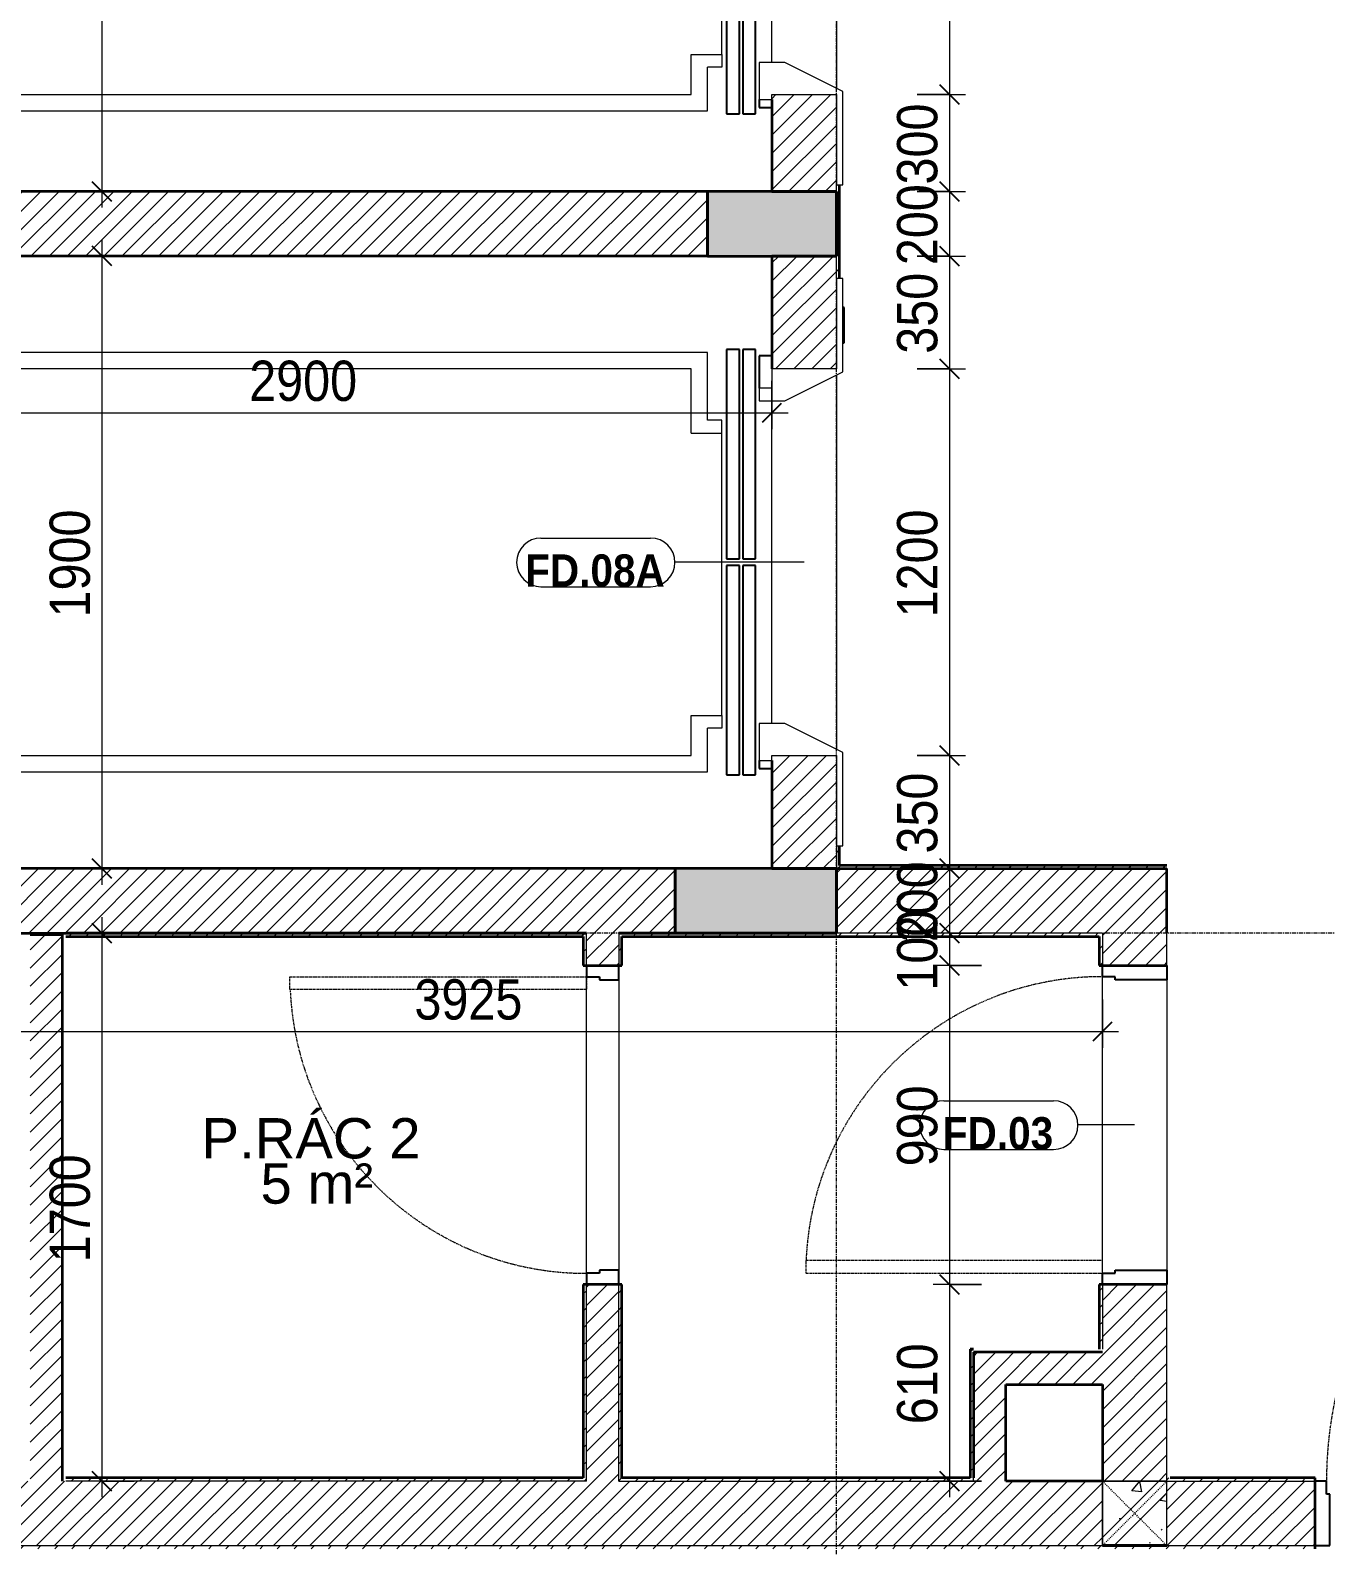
# Model space of a CAD drawing. Header units: millimetres. Extents: x 75804 to 125408, y 2002 to 35126.
# Drawn here: x 89344 to 93362, y 26537 to 31237 of the extents above; entities that cross this region are included whole.
import ezdxf

# ---------------------------------------------------------------- set-up
doc = ezdxf.new("R2010")
doc.units = ezdxf.units.MM
for name, pattern in [('Dash', [6, 3, -3]), ('Dash - Tight', [4.5, 3, -1.5]), ('Grid Line', [22.225, 12.7, -3.175, 3.175, -3.175])]:
    doc.linetypes.add(name, pattern=pattern)
for name, color, linetype, lineweight in [('0-2', 10, 'Continuous', 5), ('A-ANNO-DIMS', 211, 'Continuous', 9), ('A-ANNO-DIMS-50', 211, 'Continuous', 9), ('A-AREA-IDEN', 2, 'Continuous', 9), ('A-DETL-GENF-1', 92, 'Dash - Tight', 18), ('A-DOOR', 31, 'Continuous', 18), ('A-DOOR-1', 31, 'Continuous', 25), ('A-DOOR-FRAM', 31, 'Continuous', 25), ('A-DOOR-IDEN', 31, 'Continuous', 9), ('A-WALL', 113, 'Continuous', 18), ('A-WALL-1', 113, 'Continuous', 35), ('A-WALL-PATT-1', 111, 'Continuous', 18), ('I-WALL-2', 2, 'Continuous', 35), ('S-COLS', 52, 'Continuous', 18), ('S-COLS-1', 9, 'Continuous', 5), ('S-COLS-2', 7, 'Continuous', 35), ('S-COLS-3', 52, 'Dash', 18), ('S-COLS-4', 254, 'Continuous', 18), ('S-COLS-5', 52, 'Continuous', 35), ('S-COLS-HDLN', 52, 'Dash', 18), ('S-GRID-1', 1, 'Grid Line', 9)]:
    doc.layers.add(name, color=color, linetype=linetype, lineweight=lineweight)
doc.styles.add('Arial_1', font='arial.ttf', dxfattribs={"height": 125})
doc.styles.add('Arial_B', font='arialbd.ttf', dxfattribs={"width": 0.9, "height": 100})
doc.styles.add('UTM Avo', font='', dxfattribs={"width": 0.9, "height": 125})
doc.styles.get('UTM Avo').set_extended_font_data('UTM Avo')
doc.dimstyles.new('1_Dim_chi_tiet_2_5', dxfattribs={"dimscale": 304.8, "dimtxt": 124.912619, "dimasz": 0.19685, "dimexe": 0.164042, "dimexo": 0.0625, "dimgap": 0.016404, "dimtad": 1, "dimdec": 0, "dimrnd": 5, "dimzin": 0, "dimdsep": 46, "dimtxsty": 'UTM Avo', "dimblk1": 'OBLIQUE', "dimblk2": 'OBLIQUE', "dimsah": 1, "dimcen": 0.09, "dimdle": 0.164042, "dimazin": 0, "dimtfac": 1, "dimtdec": 4, "dimtix": 1, "dimtmove": 0, "dimatfit": 3, "dimfxl": 0.328084, "dimfxlon": 1, "dimtvp": 1, "dimtolj": 1, "dimtzin": 0, "dimarcsym": 2})
pattern_1 = [(45, (11291.85, 0), (-28.284271, 28.284271), [])]
pattern_2 = [(45, (11291.85, 0), (-26.516504, 26.516504), [])]
pattern_3 = [(50, (11291.85, 0), (364.3679, -31.8783), [38.1, -419.1]), (355, (11291.85, 0), (-70.4859, 382.1133), [30.48, -335.28]), (100.451, (11322.2, -2.66), (293.885, 350.2334), [32.38, -356.18]), (46.184, (11291.85, 101.6), (542.1585, -84.0858), [57.15, -628.65]), (96.636, (11337.03, 94.6), (474.805, 494.8554), [48.57, -534.27]), (351.184, (11291.85, 101.6), (474.8102, 494.85), [45.72, -502.92]), (21, (11342.65, 76.2), (303.2285, -204.5305), [38.1, -419.1]), (326, (11342.65, 76.2), (123.6039, 368.376), [30.48, -335.28]), (71.451, (11367.92, 59.16), (426.8341, 163.8427), [32.38, -356.18]), (37.5, (11291.85, 0), (6.17665, 169.11015), [3.353, -327.863, 3.353, -337.007, -336.55]), (37.5, (11291.85, 0), (6.17665, 169.11015), [-671.576, 3.353, -333.197]), (7.5, (11291.85, 0), (133.63888, 200.3615), [3.353, -190.703, 3.353, -320.243, -128.27]), (7.5, (11291.85, 0), (133.63888, 200.3615), [-517.652, 3.353, -124.917]), (327.5, (11178.57, 0), (271.18182, -11.45836), [3.353, -123.647, 3.353, -392.887, -525.78]), (327.5, (11178.57, 0), (271.18182, -11.45836), [-523.24, 3.353, -522.427]), (317.5, (11127.77, 0), (296.2585, 50.85285), [3.353, -161.747, 3.353, -259.791, -373.38]), (317.5, (11127.77, 0), (296.2585, 50.85285), [-428.244, 3.353, -370.027]), (45, (11291.85, 0), (-125.7236, 125.7236), []), (45, (11291.85, 190.5), (-125.7236, 125.7236), [])]

# ---------------------------------------------------------------- blocks, each defined once
blk = doc.blocks.new('NCV_TKTC_KET CAU_rvt-2-TKCS_THANG MÁY TM2 - MẶT BẰNG TẦNG 1')
at = {"layer": 'S-COLS-1'}
for points in [[(80552.6, 30536.9), (80552.6, 30736.9), (80152.6, 30736.9), (80152.6, 30536.9)], [(80552.6, 28436.9), (80552.6, 28636.9), (80052.6, 28636.9), (80052.6, 28436.9)]]:
    blk.add_hatch(color=256, dxfattribs=at).paths.add_polyline_path(points)
at = {"layer": 'S-COLS-2'}
for p, q in [((80152.6, 30736.9), (80152.6, 30536.9)), ((80552.6, 30736.9), (80152.6, 30736.9)), ((80552.6, 30536.9), (80552.6, 30736.9)), ((80152.6, 30536.9), (80552.6, 30536.9)), ((80052.6, 28636.9), (80052.6, 28436.9)), ((80552.6, 28636.9), (80052.6, 28636.9)), ((80552.6, 28436.9), (80552.6, 28636.9)), ((80052.6, 28436.9), (80552.6, 28436.9))]:
    blk.add_line(p, q, dxfattribs=at)
blk = doc.blocks.new('FD_02 - FD_03 - FD_03-KY THUAT-900x2200mm-801876-TKCS_THANG MÁY TM2 - MẶT BẰNG TẦNG 1')
at = {"layer": 'A-DETL-GENF-1'}
for p, q in [((460, -100), (420, -100)), ((420, -100), (420, -1020)), ((460, -1020), (460, -100)), ((420, -1020), (460, -1020))]:
    blk.add_line(p, q, dxfattribs=at)
blk.add_arc((460, -100), 920, 180, 267.5081, dxfattribs=at)
at = {"layer": 'A-DOOR-FRAM'}
for p, q in [((-495, 100), (-450, 100)), ((-495, -100), (-495, 100)), ((-450, 100), (-450, -60)), ((450, 100), (495, 100)), ((450, -60), (450, 100)), ((495, 100), (495, -100)), ((-450, -60), (-460, -60)), ((-460, -60), (-460, -100)), ((460, -60), (450, -60)), ((460, -100), (460, -60)), ((-460, -100), (-495, -100)), ((495, -100), (460, -100))]:
    blk.add_line(p, q, dxfattribs=at)
blk = doc.blocks.new('FD_01 - FD_01-1200x2200mm-1787917-TKCS_THANG MÁY TM2 - MẶT BẰNG TẦNG 1')
at = {"layer": 'A-DETL-GENF-1'}
for p, q in [((570, 100), (570, 1320)), ((570, 1320), (610, 1320)), ((610, 1320), (610, 100)), ((610, 100), (570, 100))]:
    blk.add_line(p, q, dxfattribs=at)
blk.add_arc((610, 100), 1220, 91.8789, 180, dxfattribs=at)
at = {"layer": 'A-DOOR-FRAM'}
for p, q in [((-610, 100), (-645, 100)), ((-645, 100), (-645, -100)), ((-610, 60), (-610, 100)), ((645, 100), (610, 100)), ((610, 100), (610, 60)), ((645, -100), (645, 100)), ((-600, 60), (-610, 60)), ((-600, -100), (-600, 60)), ((610, 60), (600, 60)), ((600, 60), (600, -100)), ((-645, -100), (-600, -100)), ((600, -100), (645, -100))]:
    blk.add_line(p, q, dxfattribs=at)
blk = doc.blocks.new('Thang may HIEN - Dài x Rộng - 2200x1200-551375-TKCS_THANG MÁY TM2 - MẶT BẰNG TẦNG 1')
at = {"layer": 'A-DOOR'}
for p, q in [((-590, 120), (-880, 120)), ((-880, 120), (-880, 100)), ((-880, 100), (-600, 100)), ((-600, 100), (-600, -100)), ((-500, -60), (-590, 120)), ((590, 120), (500, -60)), ((880, 120), (590, 120)), ((600, -100), (600, 100)), ((600, 100), (880, 100)), ((880, 100), (880, 120)), ((-500, -140), (-500, -60)), ((500, -60), (500, -140)), ((-600, -100), (-540, -100)), ((-540, -100), (-540, -140)), ((-540, -140), (-500, -140)), ((500, -140), (615, -140)), ((615, -100), (600, -100)), ((615, -140), (615, -100)), ((-660, -190.4), (-660, -150.4)), ((-660, -150.4), (-10, -150.4)), ((-10, -150.4), (-10, -190.4)), ((660, -150.4), (10, -150.4)), ((10, -150.4), (10, -190.4)), ((660, -190.4), (660, -150.4)), ((-10, -190.4), (-660, -190.4)), ((-10, -200.4), (-660, -200.4)), ((-660, -200.4), (-660, -240.4)), ((-10, -240.4), (-10, -200.4)), ((10, -190.4), (660, -190.4)), ((10, -200.4), (10, -240.4)), ((660, -200.4), (10, -200.4)), ((660, -240.4), (660, -200.4)), ((-660, -240.4), (-10, -240.4)), ((-440, -255), (-440, -300)), ((-400, -255), (-440, -255)), ((475, -255), (-400, -255)), ((-400, -350), (-400, -255)), ((10, -240.4), (660, -240.4)), ((475, -255), (515, -255)), ((475, -350), (475, -255)), ((515, -255), (515, -300)), ((-440, -300), (-650, -300)), ((-650, -300), (-650, -2550)), ((650, -300), (515, -300)), ((650, -2550), (650, -300)), ((-400, -350), (-600, -350)), ((-600, -350), (-600, -2500)), ((600, -350), (475, -350)), ((600, -2500), (600, -350)), ((-600, -2500), (600, -2500)), ((-650, -2550), (650, -2550)), ((590.8, -2605.4), (-584.2, -2605.4)), ((-584.2, -2605.4), (-584.2, -2705.4)), ((590.8, -2705.4), (590.8, -2605.4)), ((-584.2, -2705.4), (590.8, -2705.4))]:
    blk.add_line(p, q, dxfattribs=at)
at = {"layer": 'A-DOOR-1'}
for p, q in [((-680, 124), (-790, 124)), ((-790, 124), (-790, 120)), ((-680, 120), (-680, 124)), ((-600, -100), (-640, -100)), ((-640, -100), (-640, -140)), ((-640, -140), (-540, -140)), ((640, -100), (615, -100)), ((615, -140), (640, -140)), ((640, -140), (640, -100)), ((-10, -150.4), (-660, -150.4)), ((-660, -150.4), (-660, -190.4)), ((-10, -190.4), (-10, -150.4)), ((10, -150.4), (10, -190.4)), ((660, -150.4), (10, -150.4)), ((660, -190.4), (660, -150.4)), ((-660, -190.4), (-10, -190.4)), ((-10, -200.4), (-660, -200.4)), ((-660, -200.4), (-660, -240.4)), ((-10, -240.4), (-10, -200.4)), ((10, -190.4), (660, -190.4)), ((10, -200.4), (10, -240.4)), ((660, -200.4), (10, -200.4)), ((660, -240.4), (660, -200.4)), ((-660, -240.4), (-10, -240.4)), ((10, -240.4), (660, -240.4))]:
    blk.add_line(p, q, dxfattribs=at)
blk = doc.blocks.new('FD_02 - FD_03 - FD_03-KY THUAT-900x2200mm-801878-TKCS_THANG MÁY TM2 - MẶT BẰNG TẦNG 1')
at = {"layer": 'A-DETL-GENF-1'}
for p, q in [((420, 50), (420, 970)), ((420, 970), (460, 970)), ((460, 970), (460, 50)), ((460, 50), (420, 50))]:
    blk.add_line(p, q, dxfattribs=at)
blk.add_arc((460, 50), 920, 92.4919, 180, dxfattribs=at)
at = {"layer": 'A-DOOR-FRAM'}
for p, q in [((-460, 50), (-495, 50)), ((-495, 50), (-495, -50)), ((-460, 10), (-460, 50)), ((495, 50), (460, 50)), ((460, 50), (460, 10)), ((495, -50), (495, 50)), ((-450, 10), (-460, 10)), ((-450, -50), (-450, 10)), ((460, 10), (450, 10)), ((450, 10), (450, -50)), ((-495, -50), (-450, -50)), ((450, -50), (495, -50))]:
    blk.add_line(p, q, dxfattribs=at)
blk = doc.blocks.new('G1_SOF - BO TRU - 200x200-3050151-TKCS_THANG MÁY TM2 - MẶT BẰNG TẦNG 1')
at = {"layer": 'S-COLS-HDLN'}
for p, q in [((-100, 100), (100, -100)), ((100, 100), (-100, -100))]:
    blk.add_line(p, q, dxfattribs=at)
blk = doc.blocks.new('STN_Door Tag - STN_Door Tag-1788670-TKCS_THANG MÁY TM2 - MẶT BẰNG TẦNG 1')
at = {"layer": 'A-DOOR-IDEN'}
for p, q in [((-3.37, 1.495), (3.431, 1.495)), ((-3.37, -1.524), (3.431, -1.524))]:
    blk.add_line(p, q, dxfattribs=at)
for centre, start, end in [((-3.37, -0.015), 90, 270), ((3.431, -0.015), 270, 90)]:
    blk.add_arc(centre, 1.509, start, end, dxfattribs=at)
blk = doc.blocks.new('DIMBLOCK52-TKCS_THANG MÁY TM2 - MẶT BẰNG TẦNG 1')
at = {"layer": 'A-ANNO-DIMS-50', "lineweight": 25}
for p, q in [((92194.8, 32237.4), (92164.8, 32267.4)), ((92194.8, 32237.4), (92224.8, 32207.4)), ((92194.8, 31037.4), (92164.8, 31067.4)), ((92194.8, 31037.4), (92224.8, 31007.4))]:
    blk.add_line(p, q, dxfattribs=at)
at = {"layer": 'A-ANNO-DIMS-50'}
for p, q in [((92094.8, 32237.4), (92244.8, 32237.4)), ((92194.8, 32237.4), (92094.8, 32237.4)), ((92194.8, 32237.4), (92194.8, 31037.4)), ((92094.8, 31037.4), (92244.8, 31037.4)), ((92194.8, 31037.4), (92094.8, 31037.4))]:
    blk.add_line(p, q, dxfattribs=at)
at = {"layer": 'A-ANNO-DIMS-50', "color": 0, "insert": (92032.4, 31466.2), "char_height": 125, "width": 410.824, "attachment_point": 1, "rotation": 90, "line_spacing_factor": 1.110334, "style": 'UTM Avo'}
blk.add_mtext('1200', dxfattribs=at)
blk = doc.blocks.new('_Oblique')
at = {"color": 0, "linetype": 'ByBlock', "lineweight": -2}
blk.add_line((-0.5, -0.5), (0.5, 0.5), dxfattribs=at)
blk = doc.blocks.new('DIMBLOCK53-TKCS_THANG MÁY TM2 - MẶT BẰNG TẦNG 1')
at = {"layer": 'A-ANNO-DIMS-50', "lineweight": 25}
for p, q in [((92194.8, 31037.4), (92164.8, 31067.4)), ((92194.8, 31037.4), (92224.8, 31007.4)), ((92194.8, 30736.9), (92164.8, 30766.9)), ((92194.8, 30736.9), (92224.8, 30706.9))]:
    blk.add_line(p, q, dxfattribs=at)
at = {"layer": 'A-ANNO-DIMS-50'}
for p, q in [((92094.8, 31037.4), (92244.8, 31037.4)), ((92194.8, 31037.4), (92094.8, 31037.4)), ((92194.8, 31037.4), (92194.8, 30736.9)), ((92094.8, 30736.9), (92244.8, 30736.9)), ((92194.8, 30736.9), (92094.8, 30736.9))]:
    blk.add_line(p, q, dxfattribs=at)
at = {"layer": 'A-ANNO-DIMS-50', "color": 0, "insert": (92032.4, 30758.8), "char_height": 125, "width": 308.118, "attachment_point": 1, "rotation": 90, "line_spacing_factor": 1.110334, "style": 'UTM Avo'}
blk.add_mtext('300', dxfattribs=at)
blk = doc.blocks.new('DIMBLOCK54-TKCS_THANG MÁY TM2 - MẶT BẰNG TẦNG 1')
at = {"layer": 'A-ANNO-DIMS-50'}
for p, q in [((92094.8, 30736.9), (92244.8, 30736.9)), ((92194.8, 30736.9), (92094.8, 30736.9)), ((92194.8, 30736.9), (92194.8, 30536.9)), ((92094.8, 30536.9), (92244.8, 30536.9)), ((92194.8, 30536.9), (92094.8, 30536.9))]:
    blk.add_line(p, q, dxfattribs=at)
at = {"layer": 'A-ANNO-DIMS-50', "lineweight": 25}
for p, q in [((92194.8, 30736.9), (92164.8, 30766.9)), ((92194.8, 30736.9), (92224.8, 30706.9)), ((92194.8, 30536.9), (92164.8, 30566.9)), ((92194.8, 30536.9), (92224.8, 30506.9))]:
    blk.add_line(p, q, dxfattribs=at)
at = {"layer": 'A-ANNO-DIMS-50', "color": 0, "insert": (92032.4, 30508.6), "char_height": 125, "width": 308.118, "attachment_point": 1, "rotation": 90, "line_spacing_factor": 1.110334, "style": 'UTM Avo'}
blk.add_mtext('200', dxfattribs=at)
blk = doc.blocks.new('DIMBLOCK55-TKCS_THANG MÁY TM2 - MẶT BẰNG TẦNG 1')
at = {"layer": 'A-ANNO-DIMS-50', "lineweight": 25}
for p, q in [((92194.8, 30536.9), (92164.8, 30566.9)), ((92194.8, 30536.9), (92224.8, 30506.9)), ((92194.8, 30187.4), (92164.8, 30217.4)), ((92194.8, 30187.4), (92224.8, 30157.4))]:
    blk.add_line(p, q, dxfattribs=at)
at = {"layer": 'A-ANNO-DIMS-50'}
for p, q in [((92094.8, 30536.9), (92244.8, 30536.9)), ((92194.8, 30536.9), (92094.8, 30536.9)), ((92194.8, 30536.9), (92194.8, 30187.4)), ((92094.8, 30187.4), (92244.8, 30187.4)), ((92194.8, 30187.4), (92094.8, 30187.4))]:
    blk.add_line(p, q, dxfattribs=at)
at = {"layer": 'A-ANNO-DIMS-50', "color": 0, "insert": (92032.4, 30233.8), "char_height": 125, "width": 308.118, "attachment_point": 1, "rotation": 90, "line_spacing_factor": 1.110334, "style": 'UTM Avo'}
blk.add_mtext('350', dxfattribs=at)
blk = doc.blocks.new('DIMBLOCK56-TKCS_THANG MÁY TM2 - MẶT BẰNG TẦNG 1')
at = {"layer": 'A-ANNO-DIMS-50'}
for p, q in [((92094.8, 30187.4), (92244.8, 30187.4)), ((92194.8, 30187.4), (92094.8, 30187.4)), ((92194.8, 30187.4), (92194.8, 28987.4)), ((92094.8, 28987.4), (92244.8, 28987.4)), ((92194.8, 28987.4), (92094.8, 28987.4))]:
    blk.add_line(p, q, dxfattribs=at)
at = {"layer": 'A-ANNO-DIMS-50', "lineweight": 25}
for p, q in [((92194.8, 30187.4), (92164.8, 30217.4)), ((92194.8, 30187.4), (92224.8, 30157.4)), ((92194.8, 28987.4), (92164.8, 29017.4)), ((92194.8, 28987.4), (92224.8, 28957.4))]:
    blk.add_line(p, q, dxfattribs=at)
at = {"layer": 'A-ANNO-DIMS-50', "color": 0, "insert": (92032.4, 29416.2), "char_height": 125, "width": 410.824, "attachment_point": 1, "rotation": 90, "line_spacing_factor": 1.110334, "style": 'UTM Avo'}
blk.add_mtext('1200', dxfattribs=at)
blk = doc.blocks.new('DIMBLOCK57-TKCS_THANG MÁY TM2 - MẶT BẰNG TẦNG 1')
at = {"layer": 'A-ANNO-DIMS-50', "lineweight": 25}
for p, q in [((92194.8, 28987.4), (92164.8, 29017.4)), ((92194.8, 28987.4), (92224.8, 28957.4)), ((92194.8, 28636.9), (92164.8, 28666.9)), ((92194.8, 28636.9), (92224.8, 28606.9))]:
    blk.add_line(p, q, dxfattribs=at)
at = {"layer": 'A-ANNO-DIMS-50'}
for p, q in [((92094.8, 28987.4), (92244.8, 28987.4)), ((92194.8, 28987.4), (92094.8, 28987.4)), ((92194.8, 28987.4), (92194.8, 28636.9)), ((92094.8, 28636.9), (92244.8, 28636.9)), ((92194.8, 28636.9), (92094.8, 28636.9))]:
    blk.add_line(p, q, dxfattribs=at)
at = {"layer": 'A-ANNO-DIMS-50', "color": 0, "insert": (92032.4, 28683.8), "char_height": 125, "width": 308.118, "attachment_point": 1, "rotation": 90, "line_spacing_factor": 1.110334, "style": 'UTM Avo'}
blk.add_mtext('350', dxfattribs=at)
blk = doc.blocks.new('DIMBLOCK58-TKCS_THANG MÁY TM2 - MẶT BẰNG TẦNG 1')
at = {"layer": 'A-ANNO-DIMS-50'}
for p, q in [((92094.8, 28636.9), (92244.8, 28636.9)), ((92194.8, 28636.9), (92094.8, 28636.9)), ((92194.8, 28636.9), (92194.8, 28436.9)), ((92294.8, 28436.9), (92144.8, 28436.9)), ((92194.8, 28436.9), (92294.8, 28436.9))]:
    blk.add_line(p, q, dxfattribs=at)
at = {"layer": 'A-ANNO-DIMS-50', "lineweight": 25}
for p, q in [((92194.8, 28636.9), (92164.8, 28666.9)), ((92194.8, 28636.9), (92224.8, 28606.9)), ((92194.8, 28436.9), (92164.8, 28466.9)), ((92194.8, 28436.9), (92224.8, 28406.9))]:
    blk.add_line(p, q, dxfattribs=at)
at = {"layer": 'A-ANNO-DIMS-50', "color": 0, "insert": (92032.4, 28408.6), "char_height": 125, "width": 308.118, "attachment_point": 1, "rotation": 90, "line_spacing_factor": 1.110334, "style": 'UTM Avo'}
blk.add_mtext('200', dxfattribs=at)
blk = doc.blocks.new('DIMBLOCK59-TKCS_THANG MÁY TM2 - MẶT BẰNG TẦNG 1')
at = {"layer": 'A-ANNO-DIMS-50'}
for p, q in [((92294.8, 28436.9), (92144.8, 28436.9)), ((92194.8, 28436.9), (92194.8, 28336.9)), ((92194.8, 28436.9), (92294.8, 28436.9)), ((92294.8, 28336.9), (92144.8, 28336.9)), ((92194.8, 28336.9), (92294.8, 28336.9))]:
    blk.add_line(p, q, dxfattribs=at)
at = {"layer": 'A-ANNO-DIMS-50', "lineweight": 25}
for p, q in [((92194.8, 28436.9), (92164.8, 28466.9)), ((92194.8, 28436.9), (92224.8, 28406.9)), ((92194.8, 28336.9), (92164.8, 28366.9)), ((92194.8, 28336.9), (92224.8, 28306.9))]:
    blk.add_line(p, q, dxfattribs=at)
at = {"layer": 'A-ANNO-DIMS-50', "color": 0, "insert": (92032.4, 28258.6), "char_height": 125, "width": 308.118, "attachment_point": 1, "rotation": 90, "line_spacing_factor": 1.110334, "style": 'UTM Avo'}
blk.add_mtext('100', dxfattribs=at)
blk = doc.blocks.new('DIMBLOCK60-TKCS_THANG MÁY TM2 - MẶT BẰNG TẦNG 1')
at = {"layer": 'A-ANNO-DIMS-50', "lineweight": 25}
for p, q in [((92194.8, 28336.9), (92164.8, 28366.9)), ((92194.8, 28336.9), (92224.8, 28306.9)), ((92194.8, 27346.9), (92164.8, 27376.9)), ((92194.8, 27346.9), (92224.8, 27316.9))]:
    blk.add_line(p, q, dxfattribs=at)
at = {"layer": 'A-ANNO-DIMS-50'}
for p, q in [((92294.8, 28336.9), (92144.8, 28336.9)), ((92194.8, 28336.9), (92194.8, 27346.9)), ((92194.8, 28336.9), (92294.8, 28336.9)), ((92294.8, 27346.9), (92144.8, 27346.9)), ((92194.8, 27346.9), (92294.8, 27346.9))]:
    blk.add_line(p, q, dxfattribs=at)
at = {"layer": 'A-ANNO-DIMS-50', "color": 0, "insert": (92032.4, 27713.6), "char_height": 125, "width": 308.118, "attachment_point": 1, "rotation": 90, "line_spacing_factor": 1.110334, "style": 'UTM Avo'}
blk.add_mtext('990', dxfattribs=at)
blk = doc.blocks.new('DIMBLOCK61-TKCS_THANG MÁY TM2 - MẶT BẰNG TẦNG 1')
at = {"layer": 'A-ANNO-DIMS-50', "lineweight": 25}
for p, q in [((92194.8, 27346.9), (92164.8, 27376.9)), ((92194.8, 27346.9), (92224.8, 27316.9)), ((92194.8, 26737.4), (92164.8, 26767.4)), ((92194.8, 26737.4), (92224.8, 26707.4))]:
    blk.add_line(p, q, dxfattribs=at)
at = {"layer": 'A-ANNO-DIMS-50'}
for p, q in [((92294.8, 27346.9), (92144.8, 27346.9)), ((92194.8, 27346.9), (92194.8, 26687.4)), ((92194.8, 27346.9), (92294.8, 27346.9)), ((92294.8, 26737.4), (92144.8, 26737.4)), ((92194.8, 26737.4), (92294.8, 26737.4))]:
    blk.add_line(p, q, dxfattribs=at)
at = {"layer": 'A-ANNO-DIMS-50', "color": 0, "insert": (92032.4, 26913.8), "char_height": 125, "width": 308.118, "attachment_point": 1, "rotation": 90, "line_spacing_factor": 1.110334, "style": 'UTM Avo'}
blk.add_mtext('610', dxfattribs=at)
blk = doc.blocks.new('DIMBLOCK74-TKCS_THANG MÁY TM2 - MẶT BẰNG TẦNG 1')
at = {"layer": 'A-ANNO-DIMS-50'}
for p, q in [((89566.6, 28486.9), (89566.6, 26687.4)), ((89666.6, 28436.9), (89516.6, 28436.9)), ((89566.6, 28436.9), (89666.6, 28436.9)), ((89666.6, 26737.4), (89516.6, 26737.4)), ((89566.6, 26737.4), (89666.6, 26737.4))]:
    blk.add_line(p, q, dxfattribs=at)
at = {"layer": 'A-ANNO-DIMS-50', "lineweight": 25}
for p, q in [((89566.6, 28436.9), (89536.6, 28466.9)), ((89566.6, 28436.9), (89596.6, 28406.9)), ((89566.6, 26737.4), (89536.6, 26767.4)), ((89566.6, 26737.4), (89596.6, 26707.4))]:
    blk.add_line(p, q, dxfattribs=at)
at = {"layer": 'A-ANNO-DIMS-50', "color": 0, "insert": (89404.2, 27416), "char_height": 125, "width": 410.824, "attachment_point": 1, "rotation": 90, "line_spacing_factor": 1.110334, "style": 'UTM Avo'}
blk.add_mtext('1700', dxfattribs=at)
blk = doc.blocks.new('DIMBLOCK75-TKCS_THANG MÁY TM2 - MẶT BẰNG TẦNG 1')
at = {"layer": 'A-ANNO-DIMS-50', "lineweight": 25}
for p, q in [((89566.6, 30537.4), (89536.6, 30567.4)), ((89566.6, 30537.4), (89596.6, 30507.4)), ((89566.6, 28636.9), (89536.6, 28666.9)), ((89566.6, 28636.9), (89596.6, 28606.9))]:
    blk.add_line(p, q, dxfattribs=at)
at = {"layer": 'A-ANNO-DIMS-50'}
for p, q in [((89566.6, 30587.4), (89566.6, 28586.9)), ((89666.6, 30537.4), (89516.6, 30537.4)), ((89566.6, 30537.4), (89666.6, 30537.4)), ((89666.6, 28636.9), (89516.6, 28636.9)), ((89566.6, 28636.9), (89666.6, 28636.9))]:
    blk.add_line(p, q, dxfattribs=at)
at = {"layer": 'A-ANNO-DIMS-50', "color": 0, "insert": (89404.2, 29416), "char_height": 125, "width": 410.824, "attachment_point": 1, "rotation": 90, "line_spacing_factor": 1.110334, "style": 'UTM Avo'}
blk.add_mtext('1900', dxfattribs=at)
blk = doc.blocks.new('DIMBLOCK76-TKCS_THANG MÁY TM2 - MẶT BẰNG TẦNG 1')
at = {"layer": 'A-ANNO-DIMS-50'}
for p, q in [((89566.6, 32587.4), (89566.6, 30687.4)), ((89666.6, 32537.4), (89516.6, 32537.4)), ((89566.6, 32537.4), (89666.6, 32537.4)), ((89666.6, 30737.4), (89516.6, 30737.4)), ((89566.6, 30737.4), (89666.6, 30737.4))]:
    blk.add_line(p, q, dxfattribs=at)
at = {"layer": 'A-ANNO-DIMS-50', "lineweight": 25}
for p, q in [((89566.6, 32537.4), (89536.6, 32567.4)), ((89566.6, 32537.4), (89596.6, 32507.4)), ((89566.6, 30737.4), (89536.6, 30767.4)), ((89566.6, 30737.4), (89596.6, 30707.4))]:
    blk.add_line(p, q, dxfattribs=at)
at = {"layer": 'A-ANNO-DIMS-50', "color": 0, "insert": (89404.2, 31466.2), "char_height": 125, "width": 410.824, "attachment_point": 1, "rotation": 90, "line_spacing_factor": 1.110334, "style": 'UTM Avo'}
blk.add_mtext('1800', dxfattribs=at)
blk = doc.blocks.new('DIMBLOCK78-TKCS_THANG MÁY TM2 - MẶT BẰNG TẦNG 1')
at = {"layer": 'A-ANNO-DIMS-50'}
for p, q in [((88744.4, 28231.5), (88744.4, 28081.5)), ((88744.4, 28131.5), (88744.4, 28231.5)), ((92669.4, 28231.5), (92669.4, 28081.5)), ((92669.4, 28131.5), (92669.4, 28231.5)), ((88694.4, 28131.5), (92719.4, 28131.5))]:
    blk.add_line(p, q, dxfattribs=at)
at = {"layer": 'A-ANNO-DIMS-50', "lineweight": 25}
for p, q in [((88744.4, 28131.5), (88774.4, 28161.5)), ((92669.4, 28131.5), (92699.4, 28161.5)), ((88744.4, 28131.5), (88714.4, 28101.5)), ((92669.4, 28131.5), (92639.4, 28101.5))]:
    blk.add_line(p, q, dxfattribs=at)
at = {"layer": 'A-ANNO-DIMS-50', "color": 0, "insert": (90535.7, 28293.9), "char_height": 125, "width": 410.824, "attachment_point": 1, "line_spacing_factor": 1.110334, "style": 'UTM Avo'}
blk.add_mtext('3925', dxfattribs=at)
blk = doc.blocks.new('DIMBLOCK79-TKCS_THANG MÁY TM2 - MẶT BẰNG TẦNG 1')
at = {"layer": 'A-ANNO-DIMS-50'}
for p, q in [((88744.4, 30150.2), (88744.4, 30000.2)), ((88744.4, 30050.2), (88744.4, 30150.2)), ((91644.4, 30150.2), (91644.4, 30000.2)), ((91644.4, 30050.2), (91644.4, 30150.2)), ((88694.4, 30050.2), (91694.4, 30050.2))]:
    blk.add_line(p, q, dxfattribs=at)
at = {"layer": 'A-ANNO-DIMS-50', "lineweight": 25}
for p, q in [((88744.4, 30050.2), (88774.4, 30080.2)), ((91644.4, 30050.2), (91674.4, 30080.2)), ((88744.4, 30050.2), (88714.4, 30020.2)), ((91644.4, 30050.2), (91614.4, 30020.2))]:
    blk.add_line(p, q, dxfattribs=at)
at = {"layer": 'A-ANNO-DIMS-50', "color": 0, "insert": (90023.2, 30212.5), "char_height": 125, "width": 410.824, "attachment_point": 1, "line_spacing_factor": 1.110334, "style": 'UTM Avo'}
blk.add_mtext('2900', dxfattribs=at)

msp = doc.modelspace()

# ---------------------------------------------------------------- hatches: boundary and pattern name
at = {"layer": 'A-WALL-PATT-1'}
h = msp.add_hatch(dxfattribs=at)
h.set_pattern_fill('FP_3', color=256, style=0, pattern_type=2)
h.set_pattern_definition(pattern_2)
h.paths.add_polyline_path([(91854.4, 28646.9), (91854.4, 28707.4), (91844.4, 28707.4), (91844.4, 28646.9)])
h.paths.add_polyline_path([(91844.4, 30467.4), (91854.4, 30467.4), (91854.4, 30757.4), (91844.4, 30757.4), (91844.4, 30536.9)])
h.paths.add_polyline_path([(91845.1, 32517.4), (91854.4, 32517.4), (91854.4, 33546.9), (91844.4, 33546.9), (91844.4, 32517.4)])
h = msp.add_hatch(dxfattribs=at)
h.set_pattern_fill('FP_1', color=256, style=0, pattern_type=2)
h.set_pattern_definition(pattern_1)
h.paths.add_polyline_path([(91844.4, 30736.9), (91844.4, 31037.4), (91644.4, 31037.4), (91644.4, 30736.9)])
h.paths.add_polyline_path([(91644.4, 32237.4), (91844.4, 32237.4), (91844.4, 32536.9), (91644.4, 32536.9)])
h = msp.add_hatch(dxfattribs=at)
h.set_pattern_fill('FP_1', color=256, style=0, pattern_type=2)
h.set_pattern_definition(pattern_1)
h.paths.add_polyline_path([(91444.4, 30537.4), (91444.4, 30737.4), (88744.4, 30737.4), (88744.4, 30537.4), (90180.3, 30537.4)])
h = msp.add_hatch(dxfattribs=at)
h.set_pattern_fill('FP_1', color=256, style=0, pattern_type=2)
h.set_pattern_definition(pattern_1)
h.paths.add_polyline_path([(91844.4, 28636.9), (91844.4, 28987.4), (91644.4, 28987.4), (91644.4, 28636.9)])
h.paths.add_polyline_path([(91644.4, 30187.4), (91844.4, 30187.4), (91844.4, 30536.9), (91644.4, 30536.9)])
h = msp.add_hatch(dxfattribs=at)
h.set_pattern_fill('FP_1', color=256, style=0, pattern_type=2)
h.set_pattern_definition(pattern_1)
h.paths.add_polyline_path([(91069.4, 28436.9), (91344.4, 28436.9), (91344.4, 28636.9), (88744.4, 28636.9), (88744.4, 28436.9), (90180.3, 28436.9)])
h = msp.add_hatch(dxfattribs=at)
h.set_pattern_fill('FP_3', color=256, style=0, pattern_type=2)
h.set_pattern_definition(pattern_2)
h.paths.add_polyline_path([(92869.4, 28636.9), (92869.4, 28646.9), (91844.4, 28646.9), (91844.4, 28636.9), (92134.7, 28636.9)])
h = msp.add_hatch(dxfattribs=at)
h.set_pattern_fill('FP_1', color=256, style=0, pattern_type=2)
h.set_pattern_definition(pattern_1)
h.paths.add_polyline_path([(92869.4, 28436.9), (92869.4, 28636.9), (91844.4, 28636.9), (91844.4, 28436.9), (92669.4, 28436.9)])
h = msp.add_hatch(dxfattribs=at)
h.set_pattern_fill('FP_3', color=256, style=0, pattern_type=2)
h.set_pattern_definition(pattern_2)
h.paths.add_polyline_path([(91059.4, 28426.9), (91059.4, 28436.9), (89454.3, 28436.9), (89454.3, 28426.9), (90180.3, 28426.9)])
h = msp.add_hatch(dxfattribs=at)
h.set_pattern_fill('FP_3', color=256, style=0, pattern_type=2)
h.set_pattern_definition(pattern_2)
h.paths.add_polyline_path([(91059.4, 26747.4), (91069.4, 26747.4), (91069.4, 27346.9), (91059.4, 27346.9)])
h.paths.add_polyline_path([(91059.4, 28336.9), (91069.4, 28336.9), (91069.4, 28436.9), (91059.4, 28436.9), (91059.4, 28426.9)])
h = msp.add_hatch(dxfattribs=at)
h.set_pattern_fill('FP_1', color=256, style=0, pattern_type=2)
h.set_pattern_definition(pattern_1)
h.paths.add_polyline_path([(91157.5, 26737.4), (91169.4, 26737.4), (91169.4, 27346.9), (91069.4, 27346.9), (91069.4, 26737.4)])
h.paths.add_polyline_path([(91169.4, 28336.9), (91169.4, 28436.9), (91069.4, 28436.9), (91069.4, 28336.9)])
h = msp.add_hatch(dxfattribs=at)
h.set_pattern_fill('FP_3', color=256, style=0, pattern_type=2)
h.set_pattern_definition(pattern_2)
h.paths.add_polyline_path([(91179.4, 26737.4), (91179.4, 27346.9), (91169.4, 27346.9), (91169.4, 26737.4)])
h.paths.add_polyline_path([(91169.4, 28336.9), (91179.4, 28336.9), (91179.4, 28436.9), (91169.4, 28436.9)])
h = msp.add_hatch(dxfattribs=at)
h.set_pattern_fill('FP_3', color=256, style=0, pattern_type=2)
h.set_pattern_definition(pattern_2)
h.paths.add_polyline_path([(92659.4, 28426.9), (92659.4, 28436.9), (91179.4, 28436.9), (91179.4, 28426.9), (92134.7, 28426.9)])
h = msp.add_hatch(dxfattribs=at)
h.set_pattern_fill('FP_3', color=256, style=0, pattern_type=2)
h.set_pattern_definition(pattern_2)
h.paths.add_polyline_path([(92669.4, 27146.9), (92669.4, 27346.9), (92659.4, 27346.9), (92659.4, 27146.9)])
h.paths.add_polyline_path([(92659.4, 28336.9), (92669.4, 28336.9), (92669.4, 28436.9), (92659.4, 28436.9), (92659.4, 28426.9)])
h = msp.add_hatch(dxfattribs=at)
h.set_pattern_fill('FP_1', color=256, style=0, pattern_type=2)
h.set_pattern_definition(pattern_1)
h.paths.add_polyline_path([(92669.4, 26737.4), (92869.4, 26737.4), (92869.4, 27346.9), (92669.4, 27346.9), (92669.4, 26968.2)])
h.paths.add_polyline_path([(92869.4, 28336.9), (92869.4, 28436.9), (92669.4, 28436.9), (92669.4, 28336.9)])
h = msp.add_hatch(dxfattribs=at)
h.set_pattern_fill('FP_1', color=256, style=0, pattern_type=2)
h.set_pattern_definition(pattern_1)
h.paths.add_polyline_path([(89444.3, 26737.4), (89444.3, 28431.9), (89344.3, 28431.9), (89344.3, 26737.4)])
h = msp.add_hatch(dxfattribs=at)
h.set_pattern_fill('FP_3', color=256, style=0, pattern_type=2)
h.set_pattern_definition(pattern_2)
h.paths.add_polyline_path([(92259.4, 26747.4), (92269.4, 26747.4), (92269.4, 27146.9), (92259.4, 27146.9), (92259.4, 26968.2)])
h = msp.add_hatch(dxfattribs=at)
h.set_pattern_fill('FP_1', color=256, style=0, pattern_type=2)
h.set_pattern_definition(pattern_1)
h.paths.add_polyline_path([(92269.4, 26737.4), (92369.4, 26737.4), (92369.4, 27136.9), (92269.4, 27136.9), (92269.4, 26747.4)])
h = msp.add_hatch(dxfattribs=at)
h.set_pattern_fill('FP_1', color=256, style=0, pattern_type=2)
h.set_pattern_definition(pattern_1)
h.paths.add_polyline_path([(92669.4, 27036.9), (92669.4, 27136.9), (92369.4, 27136.9), (92369.4, 27036.9)])
h = msp.add_hatch(dxfattribs=at)
h.set_pattern_fill('FP_3', color=256, style=0, pattern_type=2)
h.set_pattern_definition(pattern_2)
h.paths.add_polyline_path([(91069.4, 26737.4), (91069.4, 26747.4), (89454.3, 26747.4), (89454.3, 26737.4), (90180.3, 26737.4)])
h = msp.add_hatch(dxfattribs=at)
h.set_pattern_fill('FP_3', color=256, style=0, pattern_type=2)
h.set_pattern_definition(pattern_2)
h.paths.add_polyline_path([(92134.7, 26737.4), (92269.4, 26737.4), (92269.4, 26747.4), (91179.4, 26747.4), (91179.4, 26737.4)])
h = msp.add_hatch(dxfattribs=at)
h.set_pattern_fill('FP_3', color=256, style=0, pattern_type=2)
h.set_pattern_definition(pattern_2)
h.paths.add_polyline_path([(94659.4, 26737.4), (94659.4, 26747.4), (94619.4, 26747.4), (94619.4, 26737.4)])
h.paths.add_polyline_path([(92869.4, 26737.4), (93329.4, 26737.4), (93329.4, 26747.4), (92869.4, 26747.4)])
h = msp.add_hatch(dxfattribs=at)
h.set_pattern_fill('FP_1', color=256, style=0, pattern_type=2)
h.set_pattern_definition(pattern_1)
h.paths.add_polyline_path([(94619.4, 26537.4), (94669.4, 26537.4), (94669.4, 26737.4), (94619.4, 26737.4)])
h.paths.add_polyline_path([(93329.4, 26537.4), (93329.4, 26737.4), (92869.4, 26737.4), (92869.4, 26537.4), (93111.8, 26537.4)])
h.paths.add_polyline_path([(92669.4, 26537.4), (92669.4, 26737.4), (88744.4, 26737.4), (88744.4, 26537.4), (92134.7, 26537.4)])
h = msp.add_hatch(dxfattribs=at)
h.set_pattern_fill('FP_3', color=256, style=0, pattern_type=2)
h.set_pattern_definition(pattern_2)
h.paths.add_polyline_path([(94659.4, 26527.4), (94659.4, 26537.4), (94619.4, 26537.4), (94619.4, 26527.4)])
h.paths.add_polyline_path([(93329.4, 26527.4), (93329.4, 26537.4), (88754.4, 26537.4), (88754.4, 26527.4), (90702.5, 26527.4), (90698, 26536.9), (90764.4, 26536.9), (90764.4, 26527.4), (93111.8, 26527.4)])
at = {"layer": 'S-COLS-4'}
h = msp.add_hatch(dxfattribs=at)
h.set_pattern_fill('FP_2', color=256, style=0, pattern_type=2)
h.set_pattern_definition(pattern_3)
h.paths.add_polyline_path([(92869.4, 26537.4), (92869.4, 26737.4), (92669.4, 26737.4), (92669.4, 26537.4)])
h = msp.add_hatch(dxfattribs=at)
h.set_pattern_fill('FP_2', color=256, style=0, pattern_type=2)
h.set_pattern_definition(pattern_3)
h.paths.add_polyline_path([(92869.4, 26537.4), (92869.4, 26737.4), (92669.4, 26737.4), (92669.4, 26537.4)])

# ---------------------------------------------------------------- linework, layer by layer
at = {"layer": 'A-DOOR-IDEN'}
for p, q in [((91744.4, 29587.4), (91343.6, 29587.4)), ((92769.4, 27841.9), (92593.5, 27841.9))]:
    msp.add_line(p, q, dxfattribs=at)
at = {"layer": 'A-WALL'}
for p, q in [((91844.4, 32217.4), (91844.4, 31057.4)), ((91644.4, 31137.4), (91644.4, 32137.4)), ((91844.4, 30736.9), (91844.4, 30757.4)), ((91844.4, 30467.4), (91844.4, 30536.9)), ((91844.4, 30167.4), (91844.4, 29007.4)), ((91644.4, 29087.4), (91644.4, 30087.4)), ((91844.4, 28707.4), (91844.4, 28636.9)), ((91069.4, 28336.9), (91069.4, 28436.9)), ((91169.4, 28436.9), (91169.4, 28336.9)), ((92669.4, 28436.9), (91844.4, 28436.9)), ((92669.4, 28436.9), (92669.4, 28336.9)), ((92869.4, 28336.9), (92869.4, 28436.9)), ((91069.4, 27381.9), (91069.4, 28301.9)), ((92669.4, 27381.9), (92669.4, 28301.9)), ((91169.4, 28291.9), (91169.4, 27391.9)), ((92869.4, 28291.9), (92869.4, 27391.9)), ((91069.4, 26737.4), (91069.4, 27346.9)), ((91169.4, 26737.4), (91169.4, 27346.9)), ((92669.4, 27346.9), (92669.4, 27146.9)), ((92869.4, 26537.4), (92869.4, 27346.9)), ((92269.4, 26737.4), (92269.4, 26747.4)), ((91069.4, 26737.4), (89454.3, 26737.4)), ((91169.4, 26737.4), (92269.4, 26737.4)), ((92669.4, 26537.4), (92669.4, 26737.4)), ((92669.4, 26737.4), (93329.4, 26737.4)), ((88754.4, 26537.4), (92669.4, 26537.4)), ((92869.4, 26537.4), (93329.4, 26537.4))]:
    msp.add_line(p, q, dxfattribs=at)
at = {"layer": 'A-WALL-1'}
for p, q in [((91644.4, 31022.4), (91644.4, 30736.9)), ((91444.4, 30737.4), (88744.4, 30737.4)), ((91444.4, 30537.4), (91444.4, 30737.4)), ((91644.4, 30736.9), (91844.4, 30736.9)), ((88744.4, 30537.4), (91444.4, 30537.4)), ((91644.4, 30536.9), (91644.4, 30187.4)), ((91844.4, 30536.9), (91644.4, 30536.9)), ((91644.4, 28972.4), (91644.4, 28636.9)), ((91344.4, 28636.9), (88744.4, 28636.9)), ((91344.4, 28436.9), (91344.4, 28636.9)), ((91644.4, 28636.9), (91844.4, 28636.9)), ((91844.4, 28636.9), (91844.4, 28436.9)), ((92869.4, 28436.9), (92869.4, 28636.9)), ((88744.4, 28436.9), (91069.4, 28436.9)), ((91169.4, 28436.9), (91344.4, 28436.9)), ((89444.3, 28431.9), (89344.3, 28431.9)), ((89444.3, 26737.4), (89444.3, 28431.9)), ((91069.4, 28336.9), (91169.4, 28336.9)), ((92669.4, 28336.9), (92869.4, 28336.9)), ((91169.4, 27346.9), (91069.4, 27346.9)), ((92869.4, 27346.9), (92669.4, 27346.9)), ((92269.4, 27136.9), (92269.4, 26747.4)), ((92669.4, 27136.9), (92269.4, 27136.9)), ((92369.4, 26737.4), (92369.4, 27036.9)), ((92369.4, 27036.9), (92669.4, 27036.9)), ((92669.4, 27036.9), (92669.4, 26737.4)), ((92669.4, 26737.4), (92369.4, 26737.4)), ((93329.4, 26537.4), (93329.4, 26737.4))]:
    msp.add_line(p, q, dxfattribs=at)
at = {"layer": 'I-WALL-2'}
for p, q in [((91844.4, 30736.9), (91844.4, 30536.9)), ((91854.4, 30467.4), (91854.4, 30757.4)), ((91854.4, 28646.9), (91854.4, 28707.4)), ((91844.4, 28636.9), (92869.4, 28636.9)), ((92869.4, 28646.9), (91854.4, 28646.9)), ((91069.4, 28436.9), (89454.3, 28436.9)), ((91844.4, 28436.9), (91169.4, 28436.9)), ((89454.3, 28426.9), (91059.4, 28426.9)), ((91059.4, 28426.9), (91059.4, 28336.9)), ((91179.4, 28336.9), (91179.4, 28426.9)), ((91179.4, 28426.9), (92659.4, 28426.9)), ((92659.4, 28426.9), (92659.4, 28336.9)), ((91059.4, 28336.9), (91069.4, 28336.9)), ((91169.4, 28336.9), (91179.4, 28336.9)), ((92659.4, 28336.9), (92669.4, 28336.9)), ((91069.4, 27346.9), (91059.4, 27346.9)), ((91059.4, 27346.9), (91059.4, 26747.4)), ((91179.4, 27346.9), (91169.4, 27346.9)), ((91179.4, 26747.4), (91179.4, 27346.9)), ((92669.4, 27346.9), (92659.4, 27346.9)), ((92659.4, 27346.9), (92659.4, 27146.9)), ((92269.4, 27146.9), (92259.4, 27146.9)), ((92259.4, 27146.9), (92259.4, 26747.4)), ((91059.4, 26747.4), (89454.3, 26747.4)), ((92259.4, 26747.4), (91179.4, 26747.4)), ((93329.4, 26747.4), (92879.4, 26747.4)), ((93329.4, 26737.4), (93329.4, 26747.4)), ((92869.4, 26537.4), (92669.4, 26537.4)), ((93329.4, 26527.4), (93329.4, 26537.4))]:
    msp.add_line(p, q, dxfattribs=at)
at = {"layer": 'S-COLS'}
for p, q in [((92869.4, 26737.4), (92669.4, 26737.4)), ((92669.4, 26737.4), (92669.4, 26537.4)), ((92869.4, 26537.4), (92869.4, 26737.4))]:
    msp.add_line(p, q, dxfattribs=at)
at = {"layer": 'S-COLS-5'}
msp.add_line((92669.4, 26537.4), (92869.4, 26537.4), dxfattribs=at)
at = {"layer": 'S-GRID-1'}
for p, q in [((91844.4, 25577.6), (91844.4, 33425.7)), ((95247.9, 28436.9), (88196.5, 28436.9))]:
    msp.add_line(p, q, dxfattribs=at)

# ---------------------------------------------------------------- block references
at = {"layer": '0-2'}
msp.add_blockref('NCV_TKTC_KET CAU_rvt-2-TKCS_THANG MÁY TM2 - MẶT BẰNG TẦNG 1', (11291.9, 0), dxfattribs=at)
at = {"layer": 'A-DOOR'}
for name, p, rotation in [('Thang may HIEN - Dài x Rộng - 2200x1200-551375-TKCS_THANG MÁY TM2 - MẶT BẰNG TẦNG 1', (91744.4, 31637.4), 270), ('Thang may HIEN - Dài x Rộng - 2200x1200-551375-TKCS_THANG MÁY TM2 - MẶT BẰNG TẦNG 1', (91744.4, 29587.4), 270), ('FD_02 - FD_03 - FD_03-KY THUAT-900x2200mm-801878-TKCS_THANG MÁY TM2 - MẶT BẰNG TẦNG 1', (91119.4, 27841.9), 90), ('FD_02 - FD_03 - FD_03-KY THUAT-900x2200mm-801876-TKCS_THANG MÁY TM2 - MẶT BẰNG TẦNG 1', (92769.4, 27841.9), 270)]:
    msp.add_blockref(name, p, dxfattribs=dict(at, rotation=rotation))
msp.add_blockref('FD_01 - FD_01-1200x2200mm-1787917-TKCS_THANG MÁY TM2 - MẶT BẰNG TẦNG 1', (93974.4, 26637.4), dxfattribs=at)
at = {"layer": 'A-DOOR-IDEN', "xscale": 49.99999999999998, "yscale": 49.99999999999998, "zscale": 49.99999999999998}
for p in [(91096.6, 29587.6), (92346.5, 27842.2)]:
    msp.add_blockref('STN_Door Tag - STN_Door Tag-1788670-TKCS_THANG MÁY TM2 - MẶT BẰNG TẦNG 1', p, dxfattribs=at)
at = {"layer": 'S-COLS-3'}
msp.add_blockref('G1_SOF - BO TRU - 200x200-3050151-TKCS_THANG MÁY TM2 - MẶT BẰNG TẦNG 1', (92769.4, 26637.4), dxfattribs=at)

# ---------------------------------------------------------------- texts
at = {"layer": 'A-AREA-IDEN', "char_height": 125, "line_spacing_factor": 0.936439, "style": 'Arial_1'}
for s, insert, width, attachment_point in [('\\pt2.5,5,7.5,10,12.5,15,17.5,20,22.5,25,27.5,30,32.5,35,37.5,40,42.5,45,47.5,50,52.5,55,57.5,60,62.5,65,67.5,70,72.5,75,77.5,80;P.RÁC 2', (90215, 27736.4), 681.5, 8), ('\\pt2.5,5,7.5,10,12.5,15,17.5,20,22.5,25,27.5,30,32.5,35,37.5,40,42.5,45,47.5,50,52.5,55,57.5,60,62.5,65,67.5,70,72.5,75,77.5,80;5 m²', (90232.9, 27659.5), 357.5, 5)]:
    msp.add_mtext(s, dxfattribs=dict(at, insert=insert, width=width, attachment_point=attachment_point))
at = {"layer": 'A-DOOR-IDEN', "char_height": 100, "attachment_point": 5, "line_spacing_factor": 0.936439, "style": 'Arial_B'}
for s, insert, width in [('\\pt2.25,4.5,6.75,9,11.25,13.5,15.75,18,20.25,22.5,24.75,27,29.25,31.5,33.75,36,38.25,40.5,42.75,45,47.25,49.5,51.75,54,56.25,58.5,60.75,63,65.25,67.5,69.75,72;FD.08A', (91095.6, 29560.9), 443.7), ('\\pt2.25,4.5,6.75,9,11.25,13.5,15.75,18,20.25,22.5,24.75,27,29.25,31.5,33.75,36,38.25,40.5,42.75,45,47.25,49.5,51.75,54,56.25,58.5,60.75,63,65.25,67.5,69.75,72;FD.03', (92345.5, 27815.5), 351.45)]:
    msp.add_mtext(s, dxfattribs=dict(at, insert=insert, width=width))

# ---------------------------------------------------------------- dimensions: what is measured, and where the dimension line sits
at = {"layer": 'A-ANNO-DIMS'}
for base, p1, p2, override, picture, middle in [((89566.6, 30737.4), (89666.6, 32537.4), (89666.6, 30737.4), {"dimpost": '<>', "dimfxl": 1800}, 'DIMBLOCK76-TKCS_THANG MÁY TM2 - MẶT BẰNG TẦNG 1', (89496.9, 31637.4)), ((92194.8, 31037.4), (92094.8, 32237.4), (92094.8, 31037.4), {"dimpost": '<>', "dimfxl": 1200}, 'DIMBLOCK52-TKCS_THANG MÁY TM2 - MẶT BẰNG TẦNG 1', (92125.1, 31637.4)), ((92194.8117, 30736.936), (92094.8117, 31037.3629), (92094.8117, 30736.936), {"dimpost": '<>', "dimfxl": 300.426822}, 'DIMBLOCK53-TKCS_THANG MÁY TM2 - MẶT BẰNG TẦNG 1', (92125.1267, 30887.1494)), ((92194.8, 30536.9), (92094.8, 30736.9), (92094.8, 30536.9), {"dimpost": '<>', "dimfxl": 200}, 'DIMBLOCK54-TKCS_THANG MÁY TM2 - MẶT BẰNG TẦNG 1', (92125.1, 30636.9)), ((89566.6345, 28636.936), (89666.6345, 30537.3629), (89666.6345, 28636.936), {"dimpost": '<>', "dimfxl": 1900.426822}, 'DIMBLOCK75-TKCS_THANG MÁY TM2 - MẶT BẰNG TẦNG 1', (89496.9494, 29587.1494)), ((92194.8117, 30187.3629), (92094.8117, 30536.936), (92094.8117, 30187.3629), {"dimpost": '<>', "dimfxl": 349.573178}, 'DIMBLOCK55-TKCS_THANG MÁY TM2 - MẶT BẰNG TẦNG 1', (92125.1267, 30362.1494)), ((92194.8, 28987.4), (92094.8, 30187.4), (92094.8, 28987.4), {"dimpost": '<>', "dimfxl": 1200}, 'DIMBLOCK56-TKCS_THANG MÁY TM2 - MẶT BẰNG TẦNG 1', (92125.1, 29587.4)), ((92194.8117, 28636.936), (92094.8117, 28987.3629), (92094.8117, 28636.936), {"dimpost": '<>', "dimfxl": 350.426822}, 'DIMBLOCK57-TKCS_THANG MÁY TM2 - MẶT BẰNG TẦNG 1', (92125.1267, 28812.1494)), ((92194.8, 28436.9), (92094.8, 28636.9), (92294.8, 28436.9), {"dimpost": '<>', "dimfxl": 282.842712}, 'DIMBLOCK58-TKCS_THANG MÁY TM2 - MẶT BẰNG TẦNG 1', (92125.1, 28536.9)), ((92194.8, 28336.9), (92294.8, 28436.9), (92294.8, 28336.9), {"dimpost": '<>', "dimfxl": 100}, 'DIMBLOCK59-TKCS_THANG MÁY TM2 - MẶT BẰNG TẦNG 1', (92125.1, 28386.9)), ((89566.6345, 26737.3629), (89666.6345, 28436.936), (89666.6345, 26737.3629), {"dimpost": '<>', "dimfxl": 1699.573178}, 'DIMBLOCK74-TKCS_THANG MÁY TM2 - MẶT BẰNG TẦNG 1', (89496.9494, 27587.1494)), ((92194.8, 27346.9), (92294.8, 28336.9), (92294.8, 27346.9), {"dimpost": '<>', "dimfxl": 990}, 'DIMBLOCK60-TKCS_THANG MÁY TM2 - MẶT BẰNG TẦNG 1', (92125.1, 27841.9)), ((92194.8117, 26737.3629), (92294.8117, 27346.936), (92294.8117, 26737.3629), {"dimpost": '<>', "dimfxl": 609.573178}, 'DIMBLOCK61-TKCS_THANG MÁY TM2 - MẶT BẰNG TẦNG 1', (92125.1267, 27042.1494))]:
    dim = msp.add_linear_dim(base=base, p1=p1, p2=p2, angle=90, dimstyle='1_Dim_chi_tiet_2_5', override=override, dxfattribs=at)
    dim.commit()
    dim.dimension.update_dxf_attribs({"geometry": picture, "text_midpoint": middle})
for base, p1, p2, override, picture, middle in [((91644.4, 30050.2), (88744.4, 30150.2), (91644.4, 30150.2), {"dimpost": '<>', "dimfxl": 2900}, 'DIMBLOCK79-TKCS_THANG MÁY TM2 - MẶT BẰNG TẦNG 1', (90194.4, 30119.8)), ((92669.4, 28131.5), (88744.4, 28231.5), (92669.4, 28231.5), {"dimpost": '<>', "dimfxl": 3924.999999}, 'DIMBLOCK78-TKCS_THANG MÁY TM2 - MẶT BẰNG TẦNG 1', (90706.9, 28201.2))]:
    dim = msp.add_linear_dim(base=base, p1=p1, p2=p2, dimstyle='1_Dim_chi_tiet_2_5', override=override, dxfattribs=at)
    dim.commit()
    dim.dimension.update_dxf_attribs({"geometry": picture, "text_midpoint": middle})

doc.saveas('drawing.dxf')
